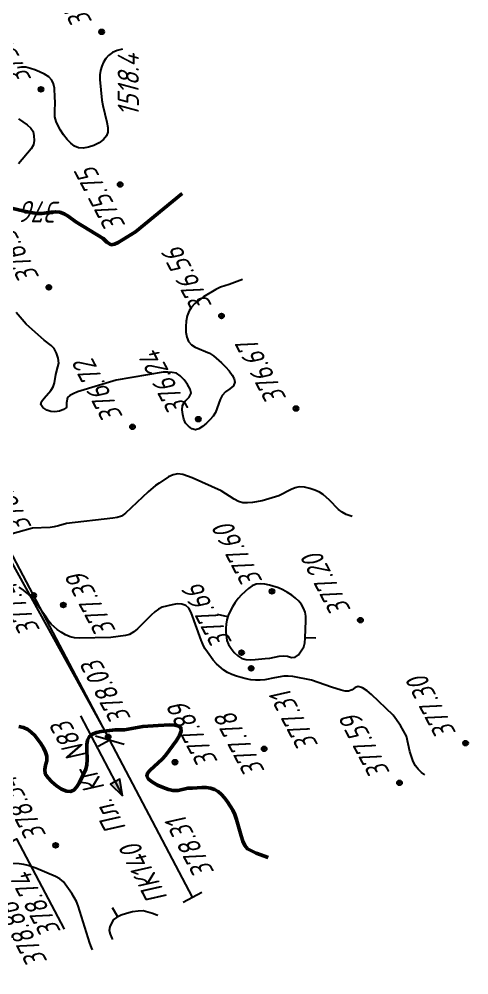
# Model space of a CAD drawing. Extents: x 1517348 to 1518464, y 2188576 to 2190606.
# Drawn here: x 1518379.7 to 1518464.5, y 2188613.2 to 2188793.2 of the extents above; entities that cross this region are included whole.
import ezdxf
from ezdxf.enums import TextEntityAlignment as Align

# ---------------------------------------------------------------- set-up
doc = ezdxf.new("R2010")
doc.units = 0
for name, color, linetype, lineweight in [('ИИ_ГЕОСЕТКА_025', 3, 'Continuous', 25), ('ИИ_ОТМЕТКА_025', 7, 'Continuous', 25), ('ИИ_ПИКЕТАЖ_025', 7, 'Continuous', 25), ('ИИ_РАЗМЕР_025', 7, 'Continuous', 25), ('ИИ_РЕЛЬЕФ_025', 34, 'Continuous', 25), ('ИИ_РЕЛЬЕФ_050', 34, 'Continuous', 50), ('ИИ_ТЕКСТ_025', 7, 'Continuous', 25), ('ИИ_ТРАССА_ТРУБ_025', 7, 'Continuous', 25)]:
    doc.layers.add(name, color=color, linetype=linetype, lineweight=lineweight)
doc.styles.add('VNIPISIMPLEXCUR', font='simplex.shx', dxfattribs={"width": 0.8, "oblique": 15})
doc.dimstyles.new('ИИ-2000-м-dm$0', dxfattribs={"dimscale": 2, "dimtxt": 2.5, "dimasz": 2.5, "dimexe": 1.25, "dimexo": 0, "dimgap": 1, "dimtad": 1, "dimtoh": 1, "dimzin": 1, "dimdsep": 46, "dimtxsty": 'VNIPISIMPLEXCUR', "dimblk": 'OBLIQUE', "dimcen": 2.5, "dimaunit": 1, "dimadec": 4, "dimazin": 0, "dimtfac": 1, "dimtmove": 1, "dimatfit": 2, "dimfxl": 1, "dimarcsym": 0})
doc.dimstyles.new('ИИ-2000-м-dm$2', dxfattribs={"dimscale": 2, "dimtxt": 2.5, "dimasz": 2.5, "dimexe": 1.25, "dimexo": 0, "dimgap": 1, "dimtad": 2, "dimtoh": 1, "dimzin": 1, "dimdsep": 46, "dimtxsty": 'VNIPISIMPLEXCUR', "dimcen": 2.5, "dimaunit": 1, "dimazin": 0, "dimtfac": 1, "dimtmove": 1, "dimatfit": 2, "dimfxl": 1, "dimarcsym": 0})

# ---------------------------------------------------------------- blocks, each defined once
blk = doc.blocks.new('PICKET')
at = {"color": 0, "linetype": 'Continuous', "lineweight": 25}
for p, q in [((-0.23, 0), (0.23, 0)), ((0, 0.23), (0, -0.23))]:
    blk.add_line(p, q, dxfattribs=at)
blk.add_circle((0, 0), 0.23, dxfattribs=at)
at = {"color": 0, "linetype": 'Continuous', "style": 'VNIPISIMPLEXCUR', "oblique": 15, "width": 0.8}
blk.add_attdef('OTMETKA', (1.25, 0.3), '', height=2, dxfattribs=at)
at = {"color": 8, "linetype": 'Continuous', "style": 'VNIPISIMPLEXCUR', "oblique": 15, "width": 0.8, "flags": 1}
blk.add_attdef('NOMER', (1.25, -2.7), '', height=2, dxfattribs=at)
blk = doc.blocks.new('ИИ15001')
at = {"color": 0, "linetype": 'Continuous', "lineweight": 25}
blk.add_lwpolyline([(0, 1), (0, -1)], dxfattribs=at)
at = {"color": 0, "linetype": 'Continuous', "lineweight": 25, "style": 'VNIPISIMPLEXCUR', "oblique": 15, "width": 0.8}
blk.add_attdef('STATIONING', text='', height=2, dxfattribs=at).set_placement((0, 2), align=Align.CENTER)
at = {"color": 7, "linetype": 'Continuous', "lineweight": 25, "style": 'VNIPISIMPLEXCUR', "oblique": 15, "width": 0.8}
blk.add_attdef('HEIGHT', text='', height=2, dxfattribs=at).set_placement((0, -2), align=Align.TOP_CENTER)
blk = doc.blocks.new('ИИ053296')
at = {"color": 0, "linetype": 'Continuous', "lineweight": 25}
blk.add_lwpolyline([(0, 0), (1, 0)], dxfattribs=at)
blk = doc.blocks.new('*D23')
at = {"layer": 'Defpoints', "color": 0, "transparency": 16777216}
for p in [(1517433.62, 2190485.82), (1517814.44, 2189993.77), (1517710.22, 2189950.84), (1517583.52, 2189878.79), (1518412.38, 2188627.85)]:
    blk.add_point(p, dxfattribs=at)
at = {"layer": 'ИИ_РАЗМЕР_025', "color": 0, "lineweight": -2, "transparency": 16777216}
for p, q in [((1517701.87, 2189947.56), (1517694.82, 2189960.94)), ((1517709.2, 2189948.67), (1517701.87, 2189947.56))]:
    blk.add_line(p, q, dxfattribs=at)
blk.add_arc((1517718.1, 2189945.8), 9.35, 142.4771, 181.7709, dxfattribs=at)
at = {"layer": 'ИИ_РАЗМЕР_025', "color": 0, "transparency": 16777216}
for points in [[(1517710.25, 2189952), (1517711.11, 2189950.98), (1517713.74, 2189954.07)], [(1517709.4, 2189945.67), (1517708.1, 2189945.35), (1517709.73, 2189941.63)]]:
    blk.add_solid(points, dxfattribs=at)
at = {"layer": 'ИИ_РАЗМЕР_025', "color": 0, "transparency": 16777216, "insert": (1517695.12, 2189953.12), "char_height": 4, "attachment_point": 5, "rotation": 117.7798, "style": 'VNIPISIMPLEXCUR'}
blk.add_mtext("88°41'", dxfattribs=at)
blk = doc.blocks.new('_Oblique')
at = {"color": 0, "linetype": 'ByBlock', "lineweight": -2}
blk.add_line((-0.5, -0.5), (0.5, 0.5), dxfattribs=at)
blk = doc.blocks.new('*D27')
at = {"layer": 'Defpoints', "color": 0, "transparency": 16777216}
for p in [(1517483.76, 2190304.73), (1518396.8, 2188657.42), (1518396.8, 2188657.42)]:
    blk.add_point(p, dxfattribs=at)
at = {"layer": 'ИИ_РАЗМЕР_025', "color": 0, "lineweight": -2, "transparency": 16777216}
for p, q in [((1517483.76, 2190304.73), (1517481.57, 2190303.52)), ((1517483.76, 2190304.73), (1518396.8, 2188657.42)), ((1518396.8, 2188657.42), (1518394.62, 2188656.2))]:
    blk.add_line(p, q, dxfattribs=at)
at = {"layer": 'ИИ_РАЗМЕР_025', "color": 0, "lineweight": -2, "transparency": 16777216, "xscale": 4, "yscale": 4, "zscale": 4}
for p, rotation in [((1517483.76, 2190304.73), 118.9980081626661), ((1518396.8, 2188657.42), 298.9980081626661)]:
    blk.add_blockref('_Oblique', p, dxfattribs=dict(at, rotation=rotation))
at = {"layer": 'ИИ_РАЗМЕР_025', "color": 0, "transparency": 16777216, "insert": (1517937.66, 2189479.62), "char_height": 4, "attachment_point": 5, "rotation": 118.998, "style": 'VNIPISIMPLEXCUR'}
blk.add_mtext('1883.43', dxfattribs=at)
blk = doc.blocks.new('ИИ15008')
at = {"linetype": 'Continuous', "lineweight": 25}
blk.add_hatch(color=0, dxfattribs=at).paths.add_polyline_path([(0, 0), (1.5, -0.5), (1.5, 0.5)])
at = {"color": 0, "linetype": 'Continuous', "lineweight": 25}
blk.add_lwpolyline([(0, 0), (1.5, -0.5), (1.5, 0.5)], close=True, dxfattribs=at)
blk.add_lwpolyline([(8.5, 0), (0, 0)], dxfattribs=at)

msp = doc.modelspace()

# ---------------------------------------------------------------- linework, layer by layer
at = {"layer": 'ИИ_ОТМЕТКА_025', "elevation": 378.74}
msp.add_lwpolyline([(1518365.26, 2188631.5), (1518379.225, 2188638.857), (1518388.21, 2188621.801)], dxfattribs=at)
at = {"layer": 'ИИ_РЕЛЬЕФ_025'}
for points, elevation in [([(1518399.195, 2188787.534), (1518398.182, 2188787.293), (1518397.297, 2188786.893), (1518396.541, 2188786.332), (1518396.033, 2188785.772), (1518395.601, 2188785.109), (1518395.255, 2188784.357), (1518395.006, 2188783.533), (1518394.899, 2188782.728), (1518394.899, 2188781.833), (1518395.257, 2188777.957), (1518395.445, 2188776.95), (1518396.252, 2188773.771), (1518396.399, 2188772.791), (1518396.384, 2188771.916), (1518396.147, 2188771.186), (1518395.59, 2188770.517), (1518394.771, 2188769.913), (1518393.79, 2188769.415), (1518392.746, 2188769.063), (1518391.739, 2188768.895), (1518390.866, 2188768.953), (1518390.151, 2188769.263), (1518389.431, 2188769.816), (1518388.731, 2188770.545), (1518388.08, 2188771.382), (1518387.502, 2188772.263), (1518387.024, 2188773.12), (1518386.673, 2188773.887), (1518386.445, 2188774.816), (1518386.419, 2188775.742), (1518386.489, 2188777.592), (1518386.412, 2188778.443), (1518386.335, 2188780.19), (1518386.184, 2188780.994), (1518385.859, 2188781.69), (1518385.263, 2188782.309), (1518384.461, 2188782.846), (1518383.555, 2188783.295), (1518382.646, 2188783.652), (1518381.836, 2188783.913), (1518380.972, 2188784.135), (1518380.162, 2188784.134), (1518379.36, 2188784.052)], 375.5), ([(1518379.601, 2188774.405), (1518381.231, 2188773.262), (1518381.903, 2188772.672), (1518382.351, 2188772.053), (1518382.484, 2188771.203), (1518382.552, 2188770.346), (1518382.381, 2188769.528), (1518381.966, 2188768.779), (1518379.561, 2188765.967)], 375.5), ([(1518421.79, 2188744.163), (1518419.285, 2188743.2), (1518417.655, 2188742.688), (1518416.77, 2188742.28), (1518414.442, 2188740.879), (1518413.607, 2188740.282), (1518412.837, 2188739.636), (1518412.19, 2188738.949), (1518411.724, 2188738.233), (1518411.389, 2188737.348), (1518411.174, 2188736.343), (1518411.085, 2188735.286), (1518411.128, 2188734.245), (1518411.31, 2188733.287), (1518411.637, 2188732.481), (1518412.157, 2188731.889), (1518412.886, 2188731.439), (1518415.543, 2188730.306), (1518416.324, 2188729.785), (1518417.8, 2188728.468), (1518418.568, 2188727.711), (1518419.271, 2188726.933), (1518419.845, 2188726.169), (1518420.228, 2188725.454), (1518420.357, 2188724.821), (1518420.062, 2188724.146), (1518419.397, 2188723.563), (1518418.612, 2188722.982), (1518417.962, 2188722.311), (1518417.582, 2188721.588), (1518416.677, 2188719.139), (1518416.244, 2188718.428), (1518415.664, 2188717.755), (1518414.978, 2188717.076), (1518414.248, 2188716.479), (1518413.536, 2188716.05), (1518412.905, 2188715.876), (1518412.212, 2188716.055), (1518411.615, 2188716.561), (1518411.077, 2188717.133), (1518410.747, 2188717.846), (1518410.524, 2188718.725), (1518410.435, 2188719.64), (1518410.506, 2188720.46), (1518411.012, 2188721.264), (1518411.742, 2188721.993), (1518412.108, 2188722.78), (1518411.914, 2188723.538), (1518411.432, 2188724.41), (1518410.771, 2188725.278), (1518410.044, 2188726.022), (1518409.363, 2188726.526), (1518408.543, 2188726.641), (1518407.712, 2188726.695), (1518406.87, 2188726.688), (1518397.998, 2188725.199), (1518390.677, 2188722.989), (1518389.868, 2188722.657), (1518389.225, 2188722.314), (1518388.783, 2188721.957), (1518388.635, 2188720.941), (1518388.613, 2188720.045), (1518388.078, 2188719.669), (1518387.296, 2188719.397), (1518386.444, 2188719.257), (1518385.699, 2188719.278), (1518384.887, 2188719.548), (1518384.141, 2188720.03), (1518383.757, 2188720.625), (1518383.904, 2188721.178), (1518384.39, 2188721.834), (1518385.668, 2188723.257), (1518386.105, 2188723.926), (1518386.361, 2188724.725), (1518386.619, 2188726.285), (1518387.007, 2188727.687), (1518387.172, 2188728.395), (1518387.041, 2188729.331), (1518386.728, 2188730.306), (1518386.283, 2188731.16), (1518385.711, 2188731.735), (1518384.409, 2188732.739), (1518381.02, 2188735.762), (1518379.129, 2188737.965)], 376.5), ([(1518442.424, 2188699.549), (1518441.3, 2188699.937), (1518440.561, 2188700.317), (1518439.884, 2188700.839), (1518438.162, 2188702.625), (1518436.972, 2188703.658), (1518436.271, 2188704.106), (1518435.434, 2188704.485), (1518434.475, 2188704.827), (1518433.47, 2188705.057), (1518432.493, 2188705.102), (1518431.717, 2188704.941), (1518430.945, 2188704.625), (1518428.633, 2188703.41), (1518425.515, 2188702.51), (1518423.674, 2188702.191), (1518422.755, 2188702.123), (1518421.838, 2188702.115), (1518421.024, 2188702.384), (1518420.213, 2188702.812), (1518417.789, 2188704.37), (1518412.312, 2188706.832), (1518411.419, 2188707.156), (1518410.518, 2188707.416), (1518409.604, 2188707.577), (1518408.75, 2188707.376), (1518407.871, 2188706.974), (1518406.063, 2188705.837), (1518405.387, 2188705.343), (1518404.003, 2188704.149), (1518399.76, 2188700.183), (1518398.984, 2188699.603), (1518398.201, 2188699.339), (1518397.336, 2188699.195), (1518388.6, 2188698.226), (1518387.111, 2188697.755), (1518386.286, 2188697.567), (1518385.549, 2188697.476), (1518382.214, 2188697.344), (1518376.836, 2188695.812)], 377), ([(1518456.121, 2188650.893), (1518455.521, 2188651.346), (1518454.892, 2188651.923), (1518454.369, 2188652.552), (1518453.969, 2188653.423), (1518453.62, 2188654.318), (1518453.333, 2188655.245), (1518452.72, 2188658.146), (1518451.555, 2188660.201), (1518450.16, 2188662.122), (1518446.102, 2188666.004), (1518445.264, 2188666.669), (1518444.4, 2188667.263), (1518443.577, 2188667.538), (1518443.01, 2188667.328), (1518442.472, 2188666.898), (1518441.767, 2188666.633), (1518441.124, 2188666.666), (1518440.359, 2188666.819), (1518438.575, 2188667.373), (1518434.782, 2188668.705), (1518431.298, 2188669.403), (1518430.368, 2188669.472), (1518429.547, 2188669.433), (1518427.813, 2188669.128), (1518426.023, 2188668.779), (1518425.133, 2188668.685), (1518424.261, 2188668.696), (1518423.374, 2188668.802), (1518422.465, 2188668.964), (1518421.554, 2188669.181), (1518420.659, 2188669.453), (1518419.798, 2188669.778), (1518418.99, 2188670.158), (1518418.253, 2188670.59), (1518416.893, 2188671.814), (1518416.249, 2188672.48), (1518415.181, 2188673.966), (1518414.722, 2188674.696), (1518414.314, 2188675.46), (1518413.986, 2188676.239), (1518412.093, 2188681.446), (1518411.662, 2188682.248), (1518411.09, 2188682.792), (1518410.346, 2188683.051), (1518409.468, 2188683.057), (1518408.518, 2188682.883), (1518406.632, 2188682.448), (1518405.934, 2188682.073), (1518405.255, 2188681.569), (1518404.592, 2188680.972), (1518401.975, 2188678.353), (1518401.292, 2188677.809), (1518400.501, 2188677.327), (1518399.743, 2188677.111), (1518396.993, 2188676.737), (1518391.007, 2188676.601), (1518390.122, 2188676.696), (1518389.321, 2188676.88), (1518388.437, 2188677.24), (1518387.618, 2188677.719), (1518386.88, 2188678.257), (1518385.715, 2188679.283), (1518385.183, 2188679.936), (1518384.779, 2188680.568), (1518382.525, 2188683.715), (1518381.926, 2188684.425), (1518381.283, 2188685.045), (1518380.513, 2188685.645), (1518379.676, 2188686.204)], 377.5), ([(1518393.538, 2188617.925), (1518393.338, 2188618.346), (1518393.01, 2188619.206), (1518390.851, 2188626.203), (1518390.495, 2188627.038), (1518389.598, 2188628.561), (1518388.086, 2188630.743), (1518387.362, 2188631.274), (1518386.527, 2188631.728), (1518382.814, 2188633.289), (1518381.404, 2188633.802), (1518380.589, 2188634.013), (1518379.733, 2188634.103), (1518376.683, 2188634.17)], 378.5), ([(1518405.814, 2188624.392), (1518405.663, 2188624.48), (1518404.823, 2188624.793), (1518403.101, 2188625.266), (1518402.144, 2188625.237), (1518401.065, 2188625.07), (1518399.956, 2188624.792), (1518398.911, 2188624.432), (1518398.023, 2188624.017), (1518397.387, 2188623.576), (1518396.798, 2188622.267), (1518396.689, 2188621.545), (1518396.839, 2188620.853), (1518397.167, 2188620.095), (1518397.276, 2188619.894)], 378.5)]:
    msp.add_lwpolyline(points, dxfattribs=dict(at, elevation=elevation))
at = {"layer": 'ИИ_РЕЛЬЕФ_025', "elevation": 377.5}
msp.add_lwpolyline([(1518432.389, 2188683.614), (1518431.793, 2188684.167), (1518431.062, 2188684.723), (1518430.245, 2188685.248), (1518429.391, 2188685.713), (1518428.55, 2188686.086), (1518426.856, 2188686.617), (1518425.984, 2188686.796), (1518425.142, 2188686.856), (1518424.37, 2188686.773), (1518423.597, 2188686.457), (1518422.889, 2188685.976), (1518421.575, 2188684.804), (1518420.957, 2188684.099), (1518420.383, 2188683.308), (1518419.877, 2188682.489), (1518419.461, 2188681.699), (1518419.112, 2188680.89), (1518418.863, 2188680.093), (1518418.705, 2188679.258), (1518418.622, 2188678.518), (1518418.643, 2188677.75), (1518418.811, 2188676.202), (1518419.162, 2188675.453), (1518419.649, 2188674.669), (1518420.247, 2188673.922), (1518420.932, 2188673.285), (1518421.671, 2188672.818), (1518422.422, 2188672.597), (1518423.268, 2188672.537), (1518424.176, 2188672.586), (1518426.056, 2188672.79), (1518426.964, 2188672.839), (1518428.677, 2188673.221), (1518429.514, 2188673.322), (1518430.291, 2188673.203), (1518431.052, 2188673.006), (1518431.735, 2188673.039), (1518432.337, 2188673.509), (1518433.318, 2188675.001), (1518433.525, 2188675.755), (1518433.612, 2188676.598), (1518433.729, 2188679.967), (1518433.706, 2188680.762), (1518433.581, 2188681.495), (1518433.31, 2188682.256), (1518432.926, 2188682.949)], close=True, dxfattribs=at)
at = {"layer": 'ИИ_РЕЛЬЕФ_050'}
for points, elevation in [([(1518410.401, 2188760.339), (1518401.595, 2188753.144), (1518398.377, 2188751.128), (1518397.662, 2188750.808), (1518397.055, 2188750.708), (1518396.248, 2188751.211), (1518395.525, 2188751.887), (1518390.399, 2188755.035), (1518388.922, 2188756.092), (1518388.162, 2188756.529), (1518387.371, 2188756.825), (1518386.561, 2188756.921), (1518385.731, 2188756.861), (1518383.999, 2188756.621), (1518383.093, 2188756.613), (1518382.296, 2188756.705), (1518380.62, 2188757.031), (1518377.174, 2188757.852)], 376), ([(1518426.607, 2188635.345), (1518424.365, 2188636.129), (1518422.727, 2188636.916), (1518422.242, 2188637.574), (1518421.851, 2188638.408), (1518421.528, 2188639.365), (1518420.686, 2188642.479), (1518420.356, 2188643.429), (1518419.955, 2188644.25), (1518418.951, 2188645.822), (1518418.409, 2188646.543), (1518417.829, 2188647.186), (1518417.203, 2188647.727), (1518416.521, 2188648.14), (1518415.776, 2188648.385), (1518414.964, 2188648.481), (1518414.106, 2188648.478), (1518412.345, 2188648.371), (1518411.487, 2188648.368), (1518409.673, 2188647.929), (1518408.698, 2188647.928), (1518407.846, 2188648.137), (1518406.822, 2188648.487), (1518405.765, 2188648.943), (1518404.812, 2188649.472), (1518404.101, 2188650.04), (1518403.77, 2188650.611), (1518403.895, 2188651.179), (1518404.373, 2188651.787), (1518406.672, 2188653.81), (1518407.31, 2188654.534), (1518409.356, 2188657.369), (1518409.914, 2188658.319), (1518410.226, 2188659.135), (1518410.183, 2188659.735), (1518409.769, 2188660.058), (1518409.043, 2188660.232), (1518408.096, 2188660.291), (1518405.906, 2188660.198), (1518403.002, 2188659.967), (1518399.545, 2188659.357), (1518397.788, 2188659.339), (1518395.175, 2188659.014), (1518394.291, 2188658.828), (1518393.512, 2188658.51), (1518392.899, 2188658.041), (1518392.593, 2188657.421), (1518392.468, 2188656.619), (1518392.459, 2188655.693), (1518392.53, 2188653.705), (1518392.483, 2188652.759), (1518392.295, 2188651.924), (1518391.016, 2188649.334), (1518390.538, 2188648.558), (1518389.976, 2188648.004), (1518389.377, 2188647.73), (1518388.613, 2188647.807), (1518387.697, 2188648.203), (1518386.734, 2188648.825), (1518385.828, 2188649.575), (1518385.084, 2188650.357), (1518384.606, 2188651.077), (1518384.563, 2188651.871), (1518384.691, 2188652.686), (1518384.914, 2188653.547), (1518384.888, 2188654.423), (1518384.637, 2188655.146), (1518384.267, 2188655.938), (1518383.798, 2188656.756), (1518383.25, 2188657.558), (1518382.643, 2188658.301), (1518381.995, 2188658.942), (1518381.326, 2188659.438), (1518380.527, 2188659.793), (1518379.641, 2188659.986)], 378)]:
    msp.add_lwpolyline(points, dxfattribs=dict(at, elevation=elevation))
at = {"layer": 'ИИ_ТРАССА_ТРУБ_025', "color": 4}
msp.add_lwpolyline([(1518412.378, 2188627.85), (1517433.622, 2190485.815)], dxfattribs=at)
msp.add_lwpolyline([(1518412.378, 2188627.85), (1517433.622, 2190485.815)], dxfattribs=at)

# ---------------------------------------------------------------- block references
at = {"layer": 'ИИ_ОТМЕТКА_025', "xscale": 2, "yscale": 2, "zscale": 2, "rotation": 117.7797222222222}
for p, values in [((1518395.25, 2188790.81, 375.39), {'OTMETKA': '375.39'}), ((1518383.817, 2188779.966, 375.74), {'OTMETKA': '375.74'}), ((1518385.29, 2188742.68, 376.31), {'OTMETKA': '376.31'}), ((1518417.84, 2188737.3, 376.56), {'OTMETKA': '376.56'}), ((1518431.86, 2188719.86, 376.67), {'OTMETKA': '376.67'}), ((1518413.471, 2188717.859, 376.24), {'OTMETKA': '376.24'}), ((1518401.05, 2188716.41, 376.72), {'OTMETKA': '376.72'}), ((1518427.345, 2188685.439, 377.6), {'OTMETKA': '377.60'}), ((1518444.01, 2188680.01, 377.2), {'OTMETKA': '377.20'}), ((1518421.619, 2188673.897, 377.66), {'OTMETKA': '377.66'}), ((1518463.83, 2188656.85, 377.3), {'OTMETKA': '377.30'}), ((1518451.37, 2188649.37, 377.59), {'OTMETKA': '377.59'}), ((1518386.58, 2188637.61, 378.34), {'OTMETKA': '378.34'})]:
    msp.add_blockref('PICKET', p, dxfattribs=at).add_auto_attribs(values)
at = {"layer": 'ИИ_ОТМЕТКА_025'}
ref = msp.add_blockref('PICKET', (1518398.73, 2188762.06, 375.75), dxfattribs=dict(at, xscale=2, yscale=2, zscale=2, rotation=117.7797222222222))
ref.add_attrib('OTMETKA', '375.75', (1518399.835, 2188754.346, 375.75), dxfattribs={"layer": '0', "color": 0, "linetype": 'Continuous', "height": 4, "rotation": 117.77972, "style": 'VNIPISIMPLEXCUR', "oblique": 15, "width": 0.8})
ref = msp.add_blockref('PICKET', (1518375.764, 2188697.354, 376.92), dxfattribs=dict(at, xscale=2, yscale=2, zscale=2, rotation=117.7797222222222))
ref.add_attrib('OTMETKA', '376.92', (1518382.179, 2188697.594, 376.92), dxfattribs={"layer": '0', "color": 0, "linetype": 'Continuous', "height": 4, "rotation": 117.77972, "style": 'VNIPISIMPLEXCUR', "oblique": 15, "width": 0.8})
ref = msp.add_blockref('PICKET', (1518382.447, 2188684.668, 377.48), dxfattribs=dict(at, xscale=2, yscale=2, zscale=2, rotation=117.7797222222222))
ref.add_attrib('OTMETKA', '377.48', (1518383.739, 2188678.17, 377.48), dxfattribs={"layer": '0', "color": 0, "linetype": 'Continuous', "height": 4, "rotation": 117.77972, "style": 'VNIPISIMPLEXCUR', "oblique": 15, "width": 0.8})
ref = msp.add_blockref('PICKET', (1518388.03, 2188682.86, 377.39), dxfattribs=dict(at, xscale=2, yscale=2, zscale=2, rotation=117.7797222222222))
ref.add_attrib('OTMETKA', '377.39', (1518398.019, 2188678.022, 377.39), dxfattribs={"layer": '0', "color": 0, "linetype": 'Continuous', "height": 4, "rotation": 117.77972, "style": 'VNIPISIMPLEXCUR', "oblique": 15, "width": 0.8})
ref = msp.add_blockref('PICKET', (1518396.473, 2188658.042, 378.03), dxfattribs=dict(at, xscale=2, yscale=2, zscale=2, rotation=117.7797222222222))
ref.add_attrib('OTMETKA', '378.03', (1518400.884, 2188661.517, 378.03), dxfattribs={"layer": '0', "color": 0, "linetype": 'Continuous', "height": 4, "rotation": 117.77972, "style": 'VNIPISIMPLEXCUR', "oblique": 15, "width": 0.8})
ref = msp.add_blockref('PICKET', (1518423.415, 2188670.939, 377.31), dxfattribs=dict(at, xscale=2, yscale=2, zscale=2, rotation=117.7797222222222))
ref.add_attrib('OTMETKA', '377.31', (1518436.143, 2188656.491, 377.31), dxfattribs={"layer": '0', "color": 0, "linetype": 'Continuous', "height": 4, "rotation": 117.77972, "style": 'VNIPISIMPLEXCUR', "oblique": 15, "width": 0.8})
ref = msp.add_blockref('PICKET', (1518409.066, 2188653.256, 377.89), dxfattribs=dict(at, xscale=2, yscale=2, zscale=2, rotation=117.7797222222222))
ref.add_attrib('OTMETKA', '377.89', (1518417.232, 2188653.395, 377.89), dxfattribs={"layer": '0', "color": 0, "linetype": 'Continuous', "height": 4, "rotation": 117.77972, "style": 'VNIPISIMPLEXCUR', "oblique": 15, "width": 0.8})
ref = msp.add_blockref('PICKET', (1518425.87, 2188655.77, 377.78), dxfattribs=dict(at, xscale=2, yscale=2, zscale=2, rotation=117.7797222222222))
ref.add_attrib('OTMETKA', '377.78', (1518426.079, 2188651.622, 377.78), dxfattribs={"layer": '0', "color": 0, "linetype": 'Continuous', "height": 4, "rotation": 117.77972, "style": 'VNIPISIMPLEXCUR', "oblique": 15, "width": 0.8})
ref = msp.add_blockref('PICKET', (1518365.26, 2188631.5, 378.74), dxfattribs=dict(at, xscale=2, yscale=2, zscale=2, rotation=117.7797222222222))
ref.add_attrib('OTMETKA', '378.74', (1518387.668, 2188621.405, 378.74), dxfattribs={"layer": '0', "color": 0, "linetype": 'Continuous', "height": 4, "rotation": 117.77972, "style": 'VNIPISIMPLEXCUR', "oblique": 15, "width": 0.8})
ref = msp.add_blockref('PICKET', (1518374.579, 2188613.83, 378.86), dxfattribs=dict(at, xscale=2, yscale=2, zscale=2, rotation=117.7797222222222))
ref.add_attrib('OTMETKA', '378.86', (1518385.121, 2188615.775, 378.86), dxfattribs={"layer": '0', "color": 0, "linetype": 'Continuous', "height": 4, "rotation": 117.77972, "style": 'VNIPISIMPLEXCUR', "oblique": 15, "width": 0.8})
at = {"layer": 'ИИ_ПИКЕТАЖ_025', "color": 4}
ref = msp.add_blockref('ИИ15001', (1518412.378, 2188627.85, 378.31), dxfattribs=dict(at, xscale=2, yscale=2, zscale=2, rotation=117.7798))
ref.add_attrib('STATIONING', 'ПК140', dxfattribs={"layer": '0', "color": 0, "linetype": 'Continuous', "lineweight": 25, "height": 4, "rotation": 117.7798, "style": 'VNIPISIMPLEXCUR', "oblique": 15, "width": 0.8}).set_placement((1518404.985, 2188633.061), align=Align.CENTER)
ref.add_attrib('HEIGHT', '378.31', dxfattribs={"layer": '0', "color": 7, "linetype": 'Continuous', "lineweight": 25, "height": 4, "rotation": 117.7798, "style": 'VNIPISIMPLEXCUR', "oblique": 15, "width": 0.8}).set_placement((1518410.18, 2188636.107), align=Align.TOP_CENTER)
at = {"layer": 'ИИ_РЕЛЬЕФ_025', "xscale": 2, "yscale": 2, "zscale": 2}
for p, rotation in [((1518419.023, 2188680.606, 377.5), 165.7045863159177), ((1518433.617, 2188676.749, 377.5), 358.0069742959178), ((1518398.313, 2188624.152, 378.5), 121.6383762459177)]:
    msp.add_blockref('ИИ053296', p, dxfattribs=dict(at, rotation=rotation))
at = {"layer": 'ИИ_ТЕКСТ_025', "xscale": 2, "yscale": 2, "zscale": 2, "rotation": 117.7797222222222}
msp.add_blockref('ИИ15008', (1518399.168, 2188646.94), dxfattribs=at)

# ---------------------------------------------------------------- texts
at = {"layer": 'ИИ_ГЕОСЕТКА_025', "color": 7, "style": 'VNIPISIMPLEXCUR', "oblique": 15, "width": 0.8}
msp.add_text('1518.4', height=4, rotation=90, dxfattribs=at).set_placement((1518402.267, 2188774.889))
at = {"layer": 'ИИ_РЕЛЬЕФ_025', "style": 'VNIPISIMPLEXCUR', "oblique": 15, "width": 0.8}
msp.add_text('376', height=4, rotation=178.93473, dxfattribs=at).set_placement((1518383.973, 2188756.89, 376), align=Align.MIDDLE)
at = {"layer": 'ИИ_ТЕКСТ_025', "style": 'VNIPISIMPLEXCUR', "oblique": 15, "width": 0.8}
msp.add_text('Пл. Кг N83', height=4, rotation=117.77972, dxfattribs=at).set_placement((1518399.969, 2188640.874))

# ---------------------------------------------------------------- dimensions: what is measured, and where the dimension line sits
at = {"layer": 'ИИ_РАЗМЕР_025'}
dim = msp.add_angular_dim_2l(base=(1517710.224, 2189950.843), line1=((1518412.378, 2188627.85), (1517433.622, 2190485.815)), line2=((1517814.441, 2189993.765), (1517583.525, 2189878.795)), dimstyle='ИИ-2000-м-dm$2', override={"dimtxt": 2, "dimasz": 2, "dimgap": 0.5}, dxfattribs=at)
dim.commit()
dim.dimension.update_dxf_attribs({"geometry": '*D23', "text_midpoint": (1517695.12, 2189953.116), "dimtype": 162})
dim = msp.add_aligned_dim(p1=(1517483.755, 2190304.733), p2=(1518396.803, 2188657.416), distance=0, dimstyle='ИИ-2000-м-dm$0', override={"dimtxt": 2, "dimasz": 2, "dimgap": 0.5, "dimzin": 0}, dxfattribs=at)
dim.commit()
dim.dimension.update_dxf_attribs({"geometry": '*D27', "text_midpoint": (1517937.655, 2189479.62)})

doc.saveas('drawing.dxf')
